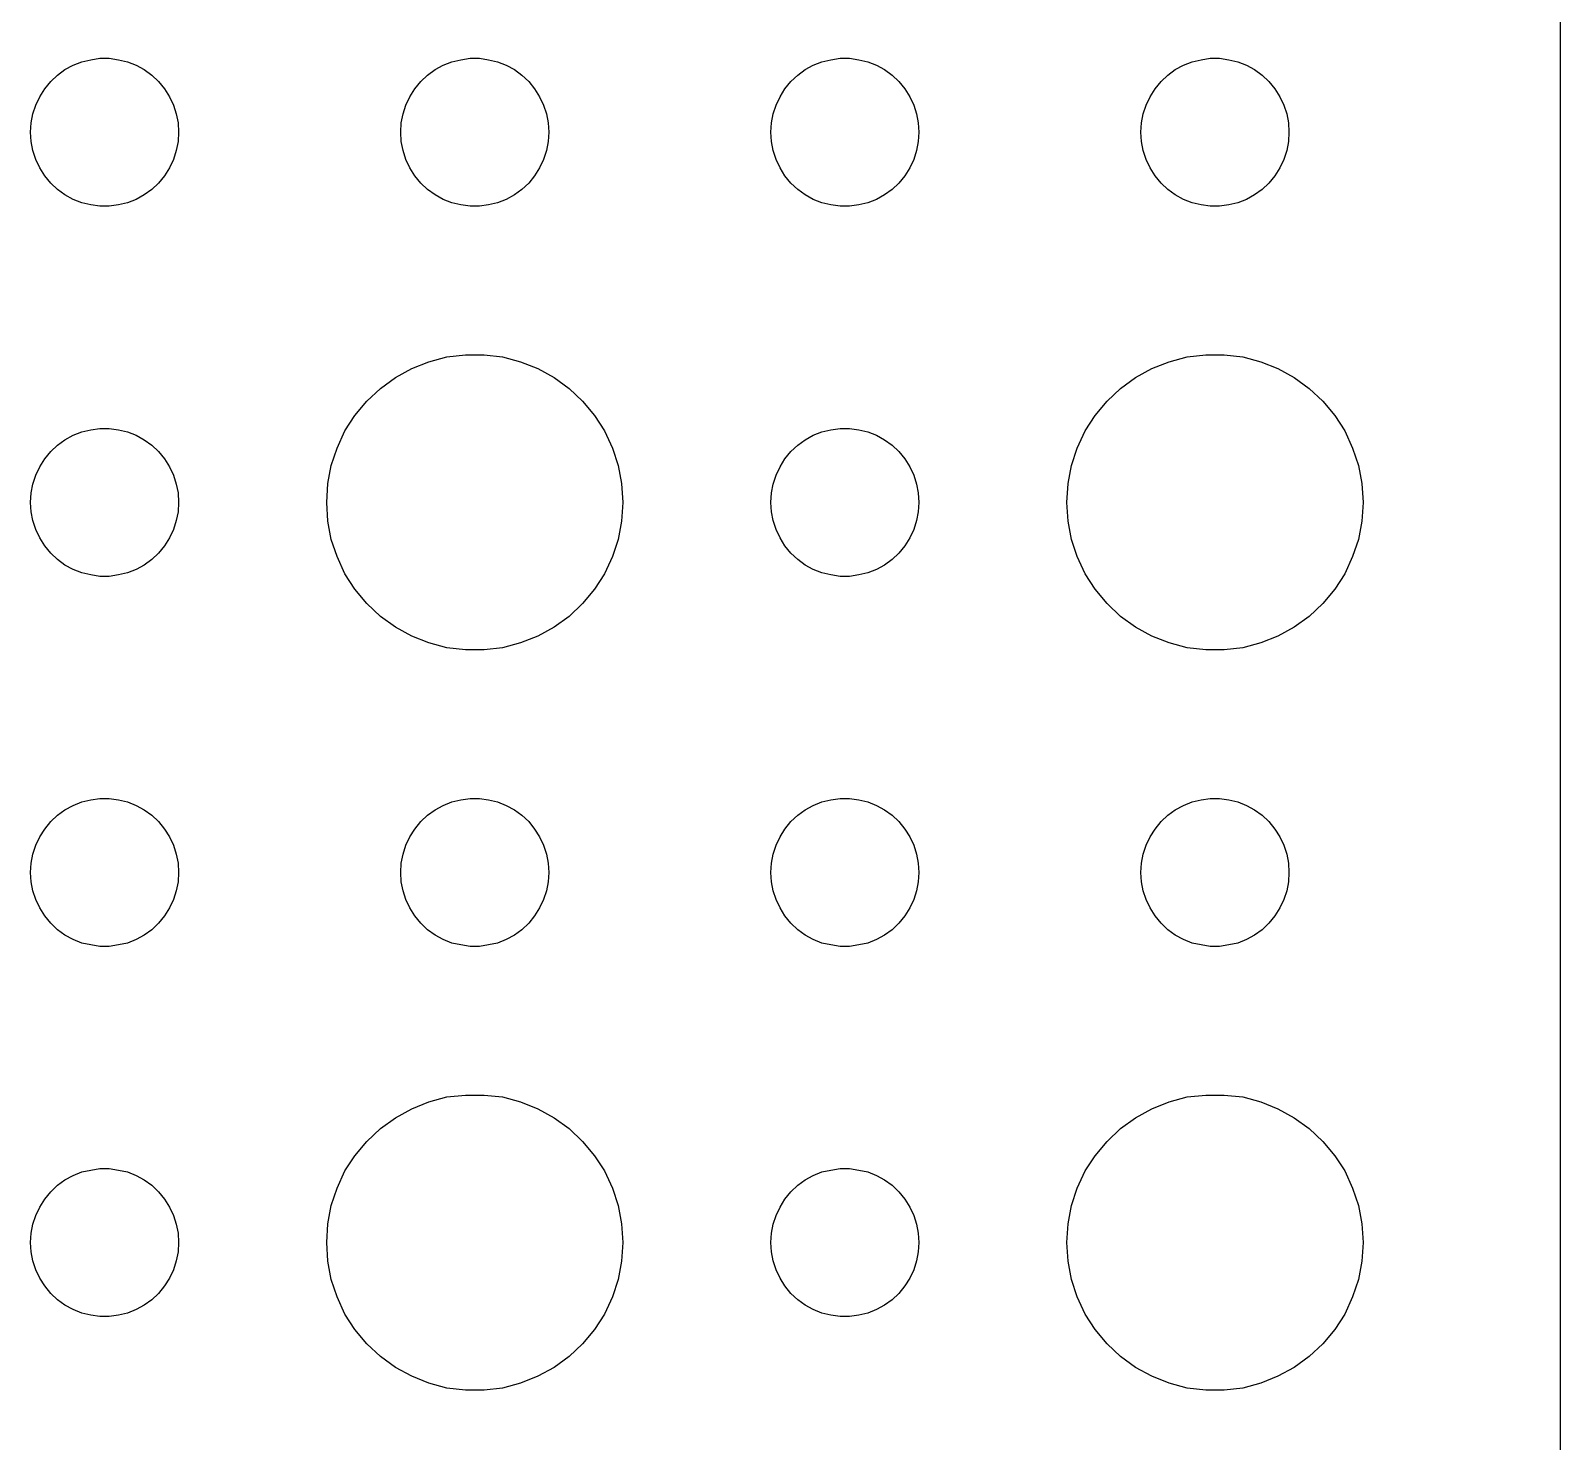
# Model space of a CAD drawing. Header units: metres. Extents: x -134 to 134, y 518 to 1078.
# Drawn here: x 103.5 to 134.5, y 1021.97 to 1050.56 of the extents above; entities that cross this region are included whole.
import ezdxf

# ---------------------------------------------------------------- set-up
doc = ezdxf.new("R2010")
doc.units = ezdxf.units.M

msp = doc.modelspace()

# ---------------------------------------------------------------- linework, layer by layer
for p, q in [((134.5, 979), (134.5, 1073)), ((104.536, 1049.93), (104.719, 1049.97)), ((104.719, 1049.97), (104.906, 1050)), ((104.906, 1050), (105.094, 1050)), ((105.094, 1050), (105.281, 1049.97)), ((105.281, 1049.97), (105.464, 1049.93)), ((112.036, 1049.93), (112.219, 1049.97)), ((112.219, 1049.97), (112.406, 1050)), ((112.406, 1050), (112.594, 1050)), ((112.594, 1050), (112.781, 1049.97)), ((112.781, 1049.97), (112.964, 1049.93)), ((119.536, 1049.93), (119.719, 1049.97)), ((119.719, 1049.97), (119.906, 1050)), ((119.906, 1050), (120.094, 1050)), ((120.094, 1050), (120.281, 1049.97)), ((120.281, 1049.97), (120.464, 1049.93)), ((127.036, 1049.93), (127.219, 1049.97)), ((127.219, 1049.97), (127.406, 1050)), ((127.406, 1050), (127.594, 1050)), ((127.594, 1050), (127.781, 1049.97)), ((127.781, 1049.97), (127.964, 1049.93)), ((103.907, 1049.53), (104.044, 1049.66)), ((104.044, 1049.66), (104.196, 1049.77)), ((104.196, 1049.77), (104.361, 1049.86)), ((104.361, 1049.86), (104.536, 1049.93)), ((105.464, 1049.93), (105.639, 1049.86)), ((105.639, 1049.86), (105.804, 1049.77)), ((105.804, 1049.77), (105.956, 1049.66)), ((105.956, 1049.66), (106.093, 1049.53)), ((111.407, 1049.53), (111.544, 1049.66)), ((111.544, 1049.66), (111.696, 1049.77)), ((111.696, 1049.77), (111.861, 1049.86)), ((111.861, 1049.86), (112.036, 1049.93)), ((112.964, 1049.93), (113.139, 1049.86)), ((113.139, 1049.86), (113.304, 1049.77)), ((113.304, 1049.77), (113.456, 1049.66)), ((113.456, 1049.66), (113.593, 1049.53)), ((118.907, 1049.53), (119.044, 1049.66)), ((119.044, 1049.66), (119.196, 1049.77)), ((119.196, 1049.77), (119.361, 1049.86)), ((119.361, 1049.86), (119.536, 1049.93)), ((120.464, 1049.93), (120.639, 1049.86)), ((120.639, 1049.86), (120.804, 1049.77)), ((120.804, 1049.77), (120.956, 1049.66)), ((120.956, 1049.66), (121.093, 1049.53)), ((126.407, 1049.53), (126.544, 1049.66)), ((126.544, 1049.66), (126.696, 1049.77)), ((126.696, 1049.77), (126.861, 1049.86)), ((126.861, 1049.86), (127.036, 1049.93)), ((127.964, 1049.93), (128.139, 1049.86)), ((128.139, 1049.86), (128.304, 1049.77)), ((128.304, 1049.77), (128.456, 1049.66)), ((128.456, 1049.66), (128.593, 1049.53)), ((103.686, 1049.22), (103.786, 1049.38)), ((103.786, 1049.38), (103.907, 1049.53)), ((106.093, 1049.53), (106.214, 1049.38)), ((106.214, 1049.38), (106.314, 1049.22)), ((111.186, 1049.22), (111.286, 1049.38)), ((111.286, 1049.38), (111.407, 1049.53)), ((113.593, 1049.53), (113.714, 1049.38)), ((113.714, 1049.38), (113.814, 1049.22)), ((118.686, 1049.22), (118.786, 1049.38)), ((118.786, 1049.38), (118.907, 1049.53)), ((121.093, 1049.53), (121.214, 1049.38)), ((121.214, 1049.38), (121.314, 1049.22)), ((126.186, 1049.22), (126.286, 1049.38)), ((126.286, 1049.38), (126.407, 1049.53)), ((128.593, 1049.53), (128.714, 1049.38)), ((128.714, 1049.38), (128.814, 1049.22)), ((103.547, 1048.87), (103.605, 1049.05)), ((103.605, 1049.05), (103.686, 1049.22)), ((106.314, 1049.22), (106.395, 1049.05)), ((106.395, 1049.05), (106.453, 1048.87)), ((111.047, 1048.87), (111.105, 1049.05)), ((111.105, 1049.05), (111.186, 1049.22)), ((113.814, 1049.22), (113.895, 1049.05)), ((113.895, 1049.05), (113.953, 1048.87)), ((118.547, 1048.87), (118.605, 1049.05)), ((118.605, 1049.05), (118.686, 1049.22)), ((121.314, 1049.22), (121.395, 1049.05)), ((121.395, 1049.05), (121.453, 1048.87)), ((126.047, 1048.87), (126.105, 1049.05)), ((126.105, 1049.05), (126.186, 1049.22)), ((128.814, 1049.22), (128.895, 1049.05)), ((128.895, 1049.05), (128.953, 1048.87)), ((103.512, 1048.69), (103.547, 1048.87)), ((106.453, 1048.87), (106.488, 1048.69)), ((111.012, 1048.69), (111.047, 1048.87)), ((113.953, 1048.87), (113.988, 1048.69)), ((118.512, 1048.69), (118.547, 1048.87)), ((121.453, 1048.87), (121.488, 1048.69)), ((126.012, 1048.69), (126.047, 1048.87)), ((128.953, 1048.87), (128.988, 1048.69)), ((103.5, 1048.5), (103.512, 1048.69)), ((103.512, 1048.31), (103.5, 1048.5)), ((106.488, 1048.69), (106.5, 1048.5)), ((106.5, 1048.5), (106.488, 1048.31)), ((111, 1048.5), (111.012, 1048.69)), ((111.012, 1048.31), (111, 1048.5)), ((113.988, 1048.69), (114, 1048.5)), ((114, 1048.5), (113.988, 1048.31)), ((118.5, 1048.5), (118.512, 1048.69)), ((118.512, 1048.31), (118.5, 1048.5)), ((121.488, 1048.69), (121.5, 1048.5)), ((121.5, 1048.5), (121.488, 1048.31)), ((126, 1048.5), (126.012, 1048.69)), ((126.012, 1048.31), (126, 1048.5)), ((128.988, 1048.69), (129, 1048.5)), ((129, 1048.5), (128.988, 1048.31)), ((103.547, 1048.13), (103.512, 1048.31)), ((103.605, 1047.95), (103.547, 1048.13)), ((106.453, 1048.13), (106.395, 1047.95)), ((106.488, 1048.31), (106.453, 1048.13)), ((111.047, 1048.13), (111.012, 1048.31)), ((111.105, 1047.95), (111.047, 1048.13)), ((113.953, 1048.13), (113.895, 1047.95)), ((113.988, 1048.31), (113.953, 1048.13)), ((118.547, 1048.13), (118.512, 1048.31)), ((118.605, 1047.95), (118.547, 1048.13)), ((121.453, 1048.13), (121.395, 1047.95)), ((121.488, 1048.31), (121.453, 1048.13)), ((126.047, 1048.13), (126.012, 1048.31)), ((126.105, 1047.95), (126.047, 1048.13)), ((128.953, 1048.13), (128.895, 1047.95)), ((128.988, 1048.31), (128.953, 1048.13)), ((103.686, 1047.78), (103.605, 1047.95)), ((106.395, 1047.95), (106.314, 1047.78)), ((111.186, 1047.78), (111.105, 1047.95)), ((113.895, 1047.95), (113.814, 1047.78)), ((118.686, 1047.78), (118.605, 1047.95)), ((121.395, 1047.95), (121.314, 1047.78)), ((126.186, 1047.78), (126.105, 1047.95)), ((128.895, 1047.95), (128.814, 1047.78)), ((103.786, 1047.62), (103.686, 1047.78)), ((103.907, 1047.47), (103.786, 1047.62)), ((106.214, 1047.62), (106.093, 1047.47)), ((106.314, 1047.78), (106.214, 1047.62)), ((111.286, 1047.62), (111.186, 1047.78)), ((111.407, 1047.47), (111.286, 1047.62)), ((113.714, 1047.62), (113.593, 1047.47)), ((113.814, 1047.78), (113.714, 1047.62)), ((118.786, 1047.62), (118.686, 1047.78)), ((118.907, 1047.47), (118.786, 1047.62)), ((121.214, 1047.62), (121.093, 1047.47)), ((121.314, 1047.78), (121.214, 1047.62)), ((126.286, 1047.62), (126.186, 1047.78)), ((126.407, 1047.47), (126.286, 1047.62)), ((128.714, 1047.62), (128.593, 1047.47)), ((128.814, 1047.78), (128.714, 1047.62)), ((104.044, 1047.34), (103.907, 1047.47)), ((104.196, 1047.23), (104.044, 1047.34)), ((104.361, 1047.14), (104.196, 1047.23)), ((105.804, 1047.23), (105.639, 1047.14)), ((105.956, 1047.34), (105.804, 1047.23)), ((106.093, 1047.47), (105.956, 1047.34)), ((111.544, 1047.34), (111.407, 1047.47)), ((111.696, 1047.23), (111.544, 1047.34)), ((111.861, 1047.14), (111.696, 1047.23)), ((113.304, 1047.23), (113.139, 1047.14)), ((113.456, 1047.34), (113.304, 1047.23)), ((113.593, 1047.47), (113.456, 1047.34)), ((119.044, 1047.34), (118.907, 1047.47)), ((119.196, 1047.23), (119.044, 1047.34)), ((119.361, 1047.14), (119.196, 1047.23)), ((120.804, 1047.23), (120.639, 1047.14)), ((120.956, 1047.34), (120.804, 1047.23)), ((121.093, 1047.47), (120.956, 1047.34)), ((126.544, 1047.34), (126.407, 1047.47)), ((126.696, 1047.23), (126.544, 1047.34)), ((126.861, 1047.14), (126.696, 1047.23)), ((128.304, 1047.23), (128.139, 1047.14)), ((128.456, 1047.34), (128.304, 1047.23)), ((128.593, 1047.47), (128.456, 1047.34)), ((104.536, 1047.07), (104.361, 1047.14)), ((104.719, 1047.03), (104.536, 1047.07)), ((104.906, 1047), (104.719, 1047.03)), ((105.094, 1047), (104.906, 1047)), ((105.281, 1047.03), (105.094, 1047)), ((105.464, 1047.07), (105.281, 1047.03)), ((105.639, 1047.14), (105.464, 1047.07)), ((112.036, 1047.07), (111.861, 1047.14)), ((112.219, 1047.03), (112.036, 1047.07)), ((112.406, 1047), (112.219, 1047.03)), ((112.594, 1047), (112.406, 1047)), ((112.781, 1047.03), (112.594, 1047)), ((112.964, 1047.07), (112.781, 1047.03)), ((113.139, 1047.14), (112.964, 1047.07)), ((119.536, 1047.07), (119.361, 1047.14)), ((119.719, 1047.03), (119.536, 1047.07)), ((119.906, 1047), (119.719, 1047.03)), ((120.094, 1047), (119.906, 1047)), ((120.281, 1047.03), (120.094, 1047)), ((120.464, 1047.07), (120.281, 1047.03)), ((120.639, 1047.14), (120.464, 1047.07)), ((127.036, 1047.07), (126.861, 1047.14)), ((127.219, 1047.03), (127.036, 1047.07)), ((127.406, 1047), (127.219, 1047.03)), ((127.594, 1047), (127.406, 1047)), ((127.781, 1047.03), (127.594, 1047)), ((127.964, 1047.07), (127.781, 1047.03)), ((128.139, 1047.14), (127.964, 1047.07)), ((111.223, 1043.71), (111.573, 1043.85)), ((111.573, 1043.85), (111.938, 1043.95)), ((111.938, 1043.95), (112.312, 1043.99)), ((112.312, 1043.99), (112.688, 1043.99)), ((112.688, 1043.99), (113.062, 1043.95)), ((113.062, 1043.95), (113.427, 1043.85)), ((113.427, 1043.85), (113.777, 1043.71)), ((126.223, 1043.71), (126.573, 1043.85)), ((126.573, 1043.85), (126.938, 1043.95)), ((126.938, 1043.95), (127.312, 1043.99)), ((127.312, 1043.99), (127.688, 1043.99)), ((127.688, 1043.99), (128.062, 1043.95)), ((128.062, 1043.95), (128.427, 1043.85)), ((128.427, 1043.85), (128.777, 1043.71)), ((110.588, 1043.31), (110.893, 1043.53)), ((110.893, 1043.53), (111.223, 1043.71)), ((113.777, 1043.71), (114.107, 1043.53)), ((114.107, 1043.53), (114.412, 1043.31)), ((125.588, 1043.31), (125.893, 1043.53)), ((125.893, 1043.53), (126.223, 1043.71)), ((128.777, 1043.71), (129.107, 1043.53)), ((129.107, 1043.53), (129.412, 1043.31)), ((110.313, 1043.05), (110.588, 1043.31)), ((114.412, 1043.31), (114.687, 1043.05)), ((125.313, 1043.05), (125.588, 1043.31)), ((129.412, 1043.31), (129.687, 1043.05)), ((110.073, 1042.76), (110.313, 1043.05)), ((114.687, 1043.05), (114.927, 1042.76)), ((125.073, 1042.76), (125.313, 1043.05)), ((129.687, 1043.05), (129.927, 1042.76)), ((109.871, 1042.45), (110.073, 1042.76)), ((114.927, 1042.76), (115.129, 1042.45)), ((124.871, 1042.45), (125.073, 1042.76)), ((129.927, 1042.76), (130.129, 1042.45)), ((104.044, 1042.16), (104.196, 1042.27)), ((104.196, 1042.27), (104.361, 1042.36)), ((104.361, 1042.36), (104.536, 1042.43)), ((104.536, 1042.43), (104.719, 1042.47)), ((104.719, 1042.47), (104.906, 1042.5)), ((104.906, 1042.5), (105.094, 1042.5)), ((105.094, 1042.5), (105.281, 1042.47)), ((105.281, 1042.47), (105.464, 1042.43)), ((105.464, 1042.43), (105.639, 1042.36)), ((105.639, 1042.36), (105.804, 1042.27)), ((105.804, 1042.27), (105.956, 1042.16)), ((109.711, 1042.1), (109.871, 1042.45)), ((115.129, 1042.45), (115.289, 1042.1)), ((119.044, 1042.16), (119.196, 1042.27)), ((119.196, 1042.27), (119.361, 1042.36)), ((119.361, 1042.36), (119.536, 1042.43)), ((119.536, 1042.43), (119.719, 1042.47)), ((119.719, 1042.47), (119.906, 1042.5)), ((119.906, 1042.5), (120.094, 1042.5)), ((120.094, 1042.5), (120.281, 1042.47)), ((120.281, 1042.47), (120.464, 1042.43)), ((120.464, 1042.43), (120.639, 1042.36)), ((120.639, 1042.36), (120.804, 1042.27)), ((120.804, 1042.27), (120.956, 1042.16)), ((124.711, 1042.1), (124.871, 1042.45)), ((130.129, 1042.45), (130.289, 1042.1)), ((103.786, 1041.88), (103.907, 1042.03)), ((103.907, 1042.03), (104.044, 1042.16)), ((105.956, 1042.16), (106.093, 1042.03)), ((106.093, 1042.03), (106.214, 1041.88)), ((109.594, 1041.75), (109.711, 1042.1)), ((115.289, 1042.1), (115.406, 1041.75)), ((118.786, 1041.88), (118.907, 1042.03)), ((118.907, 1042.03), (119.044, 1042.16)), ((120.956, 1042.16), (121.093, 1042.03)), ((121.093, 1042.03), (121.214, 1041.88)), ((124.594, 1041.75), (124.711, 1042.1)), ((130.289, 1042.1), (130.406, 1041.75)), ((103.605, 1041.55), (103.686, 1041.72)), ((103.686, 1041.72), (103.786, 1041.88)), ((106.214, 1041.88), (106.314, 1041.72)), ((106.314, 1041.72), (106.395, 1041.55)), ((109.524, 1041.38), (109.594, 1041.75)), ((115.406, 1041.75), (115.476, 1041.38)), ((118.605, 1041.55), (118.686, 1041.72)), ((118.686, 1041.72), (118.786, 1041.88)), ((121.214, 1041.88), (121.314, 1041.72)), ((121.314, 1041.72), (121.395, 1041.55)), ((124.524, 1041.38), (124.594, 1041.75)), ((130.406, 1041.75), (130.476, 1041.38)), ((103.512, 1041.19), (103.547, 1041.37)), ((103.547, 1041.37), (103.605, 1041.55)), ((106.395, 1041.55), (106.453, 1041.37)), ((106.453, 1041.37), (106.488, 1041.19)), ((109.5, 1041), (109.524, 1041.38)), ((115.476, 1041.38), (115.5, 1041)), ((118.512, 1041.19), (118.547, 1041.37)), ((118.547, 1041.37), (118.605, 1041.55)), ((121.395, 1041.55), (121.453, 1041.37)), ((121.453, 1041.37), (121.488, 1041.19)), ((124.5, 1041), (124.524, 1041.38)), ((130.476, 1041.38), (130.5, 1041)), ((103.5, 1041), (103.512, 1041.19)), ((103.512, 1040.81), (103.5, 1041)), ((106.488, 1041.19), (106.5, 1041)), ((106.5, 1041), (106.488, 1040.81)), ((109.524, 1040.62), (109.5, 1041)), ((115.5, 1041), (115.476, 1040.62)), ((118.5, 1041), (118.512, 1041.19)), ((118.512, 1040.81), (118.5, 1041)), ((121.488, 1041.19), (121.5, 1041)), ((121.5, 1041), (121.488, 1040.81)), ((124.524, 1040.62), (124.5, 1041)), ((130.5, 1041), (130.476, 1040.62)), ((103.547, 1040.63), (103.512, 1040.81)), ((106.488, 1040.81), (106.453, 1040.63)), ((118.547, 1040.63), (118.512, 1040.81)), ((121.488, 1040.81), (121.453, 1040.63)), ((103.605, 1040.45), (103.547, 1040.63)), ((103.686, 1040.28), (103.605, 1040.45)), ((106.395, 1040.45), (106.314, 1040.28)), ((106.453, 1040.63), (106.395, 1040.45)), ((109.594, 1040.25), (109.524, 1040.62)), ((115.476, 1040.62), (115.406, 1040.25)), ((118.605, 1040.45), (118.547, 1040.63)), ((118.686, 1040.28), (118.605, 1040.45)), ((121.395, 1040.45), (121.314, 1040.28)), ((121.453, 1040.63), (121.395, 1040.45)), ((124.594, 1040.25), (124.524, 1040.62)), ((130.476, 1040.62), (130.406, 1040.25)), ((103.786, 1040.12), (103.686, 1040.28)), ((103.907, 1039.97), (103.786, 1040.12)), ((106.214, 1040.12), (106.093, 1039.97)), ((106.314, 1040.28), (106.214, 1040.12)), ((109.711, 1039.9), (109.594, 1040.25)), ((115.406, 1040.25), (115.289, 1039.9)), ((118.786, 1040.12), (118.686, 1040.28)), ((118.907, 1039.97), (118.786, 1040.12)), ((121.214, 1040.12), (121.093, 1039.97)), ((121.314, 1040.28), (121.214, 1040.12)), ((124.711, 1039.9), (124.594, 1040.25)), ((130.406, 1040.25), (130.289, 1039.9)), ((104.044, 1039.84), (103.907, 1039.97)), ((104.196, 1039.73), (104.044, 1039.84)), ((105.956, 1039.84), (105.804, 1039.73)), ((106.093, 1039.97), (105.956, 1039.84)), ((109.871, 1039.55), (109.711, 1039.9)), ((115.289, 1039.9), (115.129, 1039.55)), ((119.044, 1039.84), (118.907, 1039.97)), ((119.196, 1039.73), (119.044, 1039.84)), ((120.956, 1039.84), (120.804, 1039.73)), ((121.093, 1039.97), (120.956, 1039.84)), ((124.871, 1039.55), (124.711, 1039.9)), ((130.289, 1039.9), (130.129, 1039.55)), ((104.361, 1039.64), (104.196, 1039.73)), ((104.536, 1039.57), (104.361, 1039.64)), ((104.719, 1039.53), (104.536, 1039.57)), ((104.906, 1039.5), (104.719, 1039.53)), ((105.094, 1039.5), (104.906, 1039.5)), ((105.281, 1039.53), (105.094, 1039.5)), ((105.464, 1039.57), (105.281, 1039.53)), ((105.639, 1039.64), (105.464, 1039.57)), ((105.804, 1039.73), (105.639, 1039.64)), ((110.073, 1039.24), (109.871, 1039.55)), ((115.129, 1039.55), (114.927, 1039.24)), ((119.361, 1039.64), (119.196, 1039.73)), ((119.536, 1039.57), (119.361, 1039.64)), ((119.719, 1039.53), (119.536, 1039.57)), ((119.906, 1039.5), (119.719, 1039.53)), ((120.094, 1039.5), (119.906, 1039.5)), ((120.281, 1039.53), (120.094, 1039.5)), ((120.464, 1039.57), (120.281, 1039.53)), ((120.639, 1039.64), (120.464, 1039.57)), ((120.804, 1039.73), (120.639, 1039.64)), ((125.073, 1039.24), (124.871, 1039.55)), ((130.129, 1039.55), (129.927, 1039.24)), ((110.313, 1038.95), (110.073, 1039.24)), ((114.927, 1039.24), (114.687, 1038.95)), ((125.313, 1038.95), (125.073, 1039.24)), ((129.927, 1039.24), (129.687, 1038.95)), ((110.588, 1038.69), (110.313, 1038.95)), ((114.687, 1038.95), (114.412, 1038.69)), ((125.588, 1038.69), (125.313, 1038.95)), ((129.687, 1038.95), (129.412, 1038.69)), ((110.893, 1038.47), (110.588, 1038.69)), ((114.412, 1038.69), (114.107, 1038.47)), ((125.893, 1038.47), (125.588, 1038.69)), ((129.412, 1038.69), (129.107, 1038.47)), ((111.223, 1038.29), (110.893, 1038.47)), ((111.573, 1038.15), (111.223, 1038.29)), ((113.777, 1038.29), (113.427, 1038.15)), ((114.107, 1038.47), (113.777, 1038.29)), ((126.223, 1038.29), (125.893, 1038.47)), ((126.573, 1038.15), (126.223, 1038.29)), ((128.777, 1038.29), (128.427, 1038.15)), ((129.107, 1038.47), (128.777, 1038.29)), ((111.938, 1038.05), (111.573, 1038.15)), ((112.312, 1038.01), (111.938, 1038.05)), ((112.688, 1038.01), (112.312, 1038.01)), ((113.062, 1038.05), (112.688, 1038.01)), ((113.427, 1038.15), (113.062, 1038.05)), ((126.938, 1038.05), (126.573, 1038.15)), ((127.312, 1038.01), (126.938, 1038.05)), ((127.688, 1038.01), (127.312, 1038.01)), ((128.062, 1038.05), (127.688, 1038.01)), ((128.427, 1038.15), (128.062, 1038.05)), ((104.196, 1034.77), (104.361, 1034.86)), ((104.361, 1034.86), (104.536, 1034.93)), ((104.536, 1034.93), (104.719, 1034.97)), ((104.719, 1034.97), (104.906, 1035)), ((104.906, 1035), (105.094, 1035)), ((105.094, 1035), (105.281, 1034.97)), ((105.281, 1034.97), (105.464, 1034.93)), ((105.464, 1034.93), (105.639, 1034.86)), ((105.639, 1034.86), (105.804, 1034.77)), ((111.696, 1034.77), (111.861, 1034.86)), ((111.861, 1034.86), (112.036, 1034.93)), ((112.036, 1034.93), (112.219, 1034.97)), ((112.219, 1034.97), (112.406, 1035)), ((112.406, 1035), (112.594, 1035)), ((112.594, 1035), (112.781, 1034.97)), ((112.781, 1034.97), (112.964, 1034.93)), ((112.964, 1034.93), (113.139, 1034.86)), ((113.139, 1034.86), (113.304, 1034.77)), ((119.196, 1034.77), (119.361, 1034.86)), ((119.361, 1034.86), (119.536, 1034.93)), ((119.536, 1034.93), (119.719, 1034.97)), ((119.719, 1034.97), (119.906, 1035)), ((119.906, 1035), (120.094, 1035)), ((120.094, 1035), (120.281, 1034.97)), ((120.281, 1034.97), (120.464, 1034.93)), ((120.464, 1034.93), (120.639, 1034.86)), ((120.639, 1034.86), (120.804, 1034.77)), ((126.696, 1034.77), (126.861, 1034.86)), ((126.861, 1034.86), (127.036, 1034.93)), ((127.036, 1034.93), (127.219, 1034.97)), ((127.219, 1034.97), (127.406, 1035)), ((127.406, 1035), (127.594, 1035)), ((127.594, 1035), (127.781, 1034.97)), ((127.781, 1034.97), (127.964, 1034.93)), ((127.964, 1034.93), (128.139, 1034.86)), ((128.139, 1034.86), (128.304, 1034.77)), ((103.786, 1034.38), (103.907, 1034.53)), ((103.907, 1034.53), (104.044, 1034.66)), ((104.044, 1034.66), (104.196, 1034.77)), ((105.804, 1034.77), (105.956, 1034.66)), ((105.956, 1034.66), (106.093, 1034.53)), ((106.093, 1034.53), (106.214, 1034.38)), ((111.286, 1034.38), (111.407, 1034.53)), ((111.407, 1034.53), (111.544, 1034.66)), ((111.544, 1034.66), (111.696, 1034.77)), ((113.304, 1034.77), (113.456, 1034.66)), ((113.456, 1034.66), (113.593, 1034.53)), ((113.593, 1034.53), (113.714, 1034.38)), ((118.786, 1034.38), (118.907, 1034.53)), ((118.907, 1034.53), (119.044, 1034.66)), ((119.044, 1034.66), (119.196, 1034.77)), ((120.804, 1034.77), (120.956, 1034.66)), ((120.956, 1034.66), (121.093, 1034.53)), ((121.093, 1034.53), (121.214, 1034.38)), ((126.286, 1034.38), (126.407, 1034.53)), ((126.407, 1034.53), (126.544, 1034.66)), ((126.544, 1034.66), (126.696, 1034.77)), ((128.304, 1034.77), (128.456, 1034.66)), ((128.456, 1034.66), (128.593, 1034.53)), ((128.593, 1034.53), (128.714, 1034.38)), ((103.605, 1034.05), (103.686, 1034.22)), ((103.686, 1034.22), (103.786, 1034.38)), ((106.214, 1034.38), (106.314, 1034.22)), ((106.314, 1034.22), (106.395, 1034.05)), ((111.105, 1034.05), (111.186, 1034.22)), ((111.186, 1034.22), (111.286, 1034.38)), ((113.714, 1034.38), (113.814, 1034.22)), ((113.814, 1034.22), (113.895, 1034.05)), ((118.605, 1034.05), (118.686, 1034.22)), ((118.686, 1034.22), (118.786, 1034.38)), ((121.214, 1034.38), (121.314, 1034.22)), ((121.314, 1034.22), (121.395, 1034.05)), ((126.105, 1034.05), (126.186, 1034.22)), ((126.186, 1034.22), (126.286, 1034.38)), ((128.714, 1034.38), (128.814, 1034.22)), ((128.814, 1034.22), (128.895, 1034.05)), ((103.512, 1033.69), (103.547, 1033.87)), ((103.547, 1033.87), (103.605, 1034.05)), ((106.395, 1034.05), (106.453, 1033.87)), ((106.453, 1033.87), (106.488, 1033.69)), ((111.012, 1033.69), (111.047, 1033.87)), ((111.047, 1033.87), (111.105, 1034.05)), ((113.895, 1034.05), (113.953, 1033.87)), ((113.953, 1033.87), (113.988, 1033.69)), ((118.512, 1033.69), (118.547, 1033.87)), ((118.547, 1033.87), (118.605, 1034.05)), ((121.395, 1034.05), (121.453, 1033.87)), ((121.453, 1033.87), (121.488, 1033.69)), ((126.012, 1033.69), (126.047, 1033.87)), ((126.047, 1033.87), (126.105, 1034.05)), ((128.895, 1034.05), (128.953, 1033.87)), ((128.953, 1033.87), (128.988, 1033.69)), ((103.5, 1033.5), (103.512, 1033.69)), ((106.488, 1033.69), (106.5, 1033.5)), ((111, 1033.5), (111.012, 1033.69)), ((113.988, 1033.69), (114, 1033.5)), ((118.5, 1033.5), (118.512, 1033.69)), ((121.488, 1033.69), (121.5, 1033.5)), ((126, 1033.5), (126.012, 1033.69)), ((128.988, 1033.69), (129, 1033.5)), ((103.512, 1033.31), (103.5, 1033.5)), ((103.547, 1033.13), (103.512, 1033.31)), ((106.488, 1033.31), (106.453, 1033.13)), ((106.5, 1033.5), (106.488, 1033.31)), ((111.012, 1033.31), (111, 1033.5)), ((111.047, 1033.13), (111.012, 1033.31)), ((113.988, 1033.31), (113.953, 1033.13)), ((114, 1033.5), (113.988, 1033.31)), ((118.512, 1033.31), (118.5, 1033.5)), ((118.547, 1033.13), (118.512, 1033.31)), ((121.488, 1033.31), (121.453, 1033.13)), ((121.5, 1033.5), (121.488, 1033.31)), ((126.012, 1033.31), (126, 1033.5)), ((126.047, 1033.13), (126.012, 1033.31)), ((128.988, 1033.31), (128.953, 1033.13)), ((129, 1033.5), (128.988, 1033.31)), ((103.605, 1032.95), (103.547, 1033.13)), ((103.686, 1032.78), (103.605, 1032.95)), ((106.395, 1032.95), (106.314, 1032.78)), ((106.453, 1033.13), (106.395, 1032.95)), ((111.105, 1032.95), (111.047, 1033.13)), ((111.186, 1032.78), (111.105, 1032.95)), ((113.895, 1032.95), (113.814, 1032.78)), ((113.953, 1033.13), (113.895, 1032.95)), ((118.605, 1032.95), (118.547, 1033.13)), ((118.686, 1032.78), (118.605, 1032.95)), ((121.395, 1032.95), (121.314, 1032.78)), ((121.453, 1033.13), (121.395, 1032.95)), ((126.105, 1032.95), (126.047, 1033.13)), ((126.186, 1032.78), (126.105, 1032.95)), ((128.895, 1032.95), (128.814, 1032.78)), ((128.953, 1033.13), (128.895, 1032.95)), ((103.786, 1032.62), (103.686, 1032.78)), ((103.907, 1032.47), (103.786, 1032.62)), ((106.214, 1032.62), (106.093, 1032.47)), ((106.314, 1032.78), (106.214, 1032.62)), ((111.286, 1032.62), (111.186, 1032.78)), ((111.407, 1032.47), (111.286, 1032.62)), ((113.714, 1032.62), (113.593, 1032.47)), ((113.814, 1032.78), (113.714, 1032.62)), ((118.786, 1032.62), (118.686, 1032.78)), ((118.907, 1032.47), (118.786, 1032.62)), ((121.214, 1032.62), (121.093, 1032.47)), ((121.314, 1032.78), (121.214, 1032.62)), ((126.286, 1032.62), (126.186, 1032.78)), ((126.407, 1032.47), (126.286, 1032.62)), ((128.714, 1032.62), (128.593, 1032.47)), ((128.814, 1032.78), (128.714, 1032.62)), ((104.044, 1032.34), (103.907, 1032.47)), ((104.196, 1032.23), (104.044, 1032.34)), ((105.956, 1032.34), (105.804, 1032.23)), ((106.093, 1032.47), (105.956, 1032.34)), ((111.544, 1032.34), (111.407, 1032.47)), ((111.696, 1032.23), (111.544, 1032.34)), ((113.456, 1032.34), (113.304, 1032.23)), ((113.593, 1032.47), (113.456, 1032.34)), ((119.044, 1032.34), (118.907, 1032.47)), ((119.196, 1032.23), (119.044, 1032.34)), ((120.956, 1032.34), (120.804, 1032.23)), ((121.093, 1032.47), (120.956, 1032.34)), ((126.544, 1032.34), (126.407, 1032.47)), ((126.696, 1032.23), (126.544, 1032.34)), ((128.456, 1032.34), (128.304, 1032.23)), ((128.593, 1032.47), (128.456, 1032.34)), ((104.361, 1032.14), (104.196, 1032.23)), ((104.536, 1032.07), (104.361, 1032.14)), ((104.719, 1032.03), (104.536, 1032.07)), ((104.906, 1032), (104.719, 1032.03)), ((105.094, 1032), (104.906, 1032)), ((105.281, 1032.03), (105.094, 1032)), ((105.464, 1032.07), (105.281, 1032.03)), ((105.639, 1032.14), (105.464, 1032.07)), ((105.804, 1032.23), (105.639, 1032.14)), ((111.861, 1032.14), (111.696, 1032.23)), ((112.036, 1032.07), (111.861, 1032.14)), ((112.219, 1032.03), (112.036, 1032.07)), ((112.406, 1032), (112.219, 1032.03)), ((112.594, 1032), (112.406, 1032)), ((112.781, 1032.03), (112.594, 1032)), ((112.964, 1032.07), (112.781, 1032.03)), ((113.139, 1032.14), (112.964, 1032.07)), ((113.304, 1032.23), (113.139, 1032.14)), ((119.361, 1032.14), (119.196, 1032.23)), ((119.536, 1032.07), (119.361, 1032.14)), ((119.719, 1032.03), (119.536, 1032.07)), ((119.906, 1032), (119.719, 1032.03)), ((120.094, 1032), (119.906, 1032)), ((120.281, 1032.03), (120.094, 1032)), ((120.464, 1032.07), (120.281, 1032.03)), ((120.639, 1032.14), (120.464, 1032.07)), ((120.804, 1032.23), (120.639, 1032.14)), ((126.861, 1032.14), (126.696, 1032.23)), ((127.036, 1032.07), (126.861, 1032.14)), ((127.219, 1032.03), (127.036, 1032.07)), ((127.406, 1032), (127.219, 1032.03)), ((127.594, 1032), (127.406, 1032)), ((127.781, 1032.03), (127.594, 1032)), ((127.964, 1032.07), (127.781, 1032.03)), ((128.139, 1032.14), (127.964, 1032.07)), ((128.304, 1032.23), (128.139, 1032.14)), ((111.573, 1028.85), (111.938, 1028.95)), ((111.938, 1028.95), (112.312, 1028.99)), ((112.312, 1028.99), (112.688, 1028.99)), ((112.688, 1028.99), (113.062, 1028.95)), ((113.062, 1028.95), (113.427, 1028.85)), ((126.573, 1028.85), (126.938, 1028.95)), ((126.938, 1028.95), (127.312, 1028.99)), ((127.312, 1028.99), (127.688, 1028.99)), ((127.688, 1028.99), (128.062, 1028.95)), ((128.062, 1028.95), (128.427, 1028.85)), ((110.893, 1028.53), (111.223, 1028.71)), ((111.223, 1028.71), (111.573, 1028.85)), ((113.427, 1028.85), (113.777, 1028.71)), ((113.777, 1028.71), (114.107, 1028.53)), ((125.893, 1028.53), (126.223, 1028.71)), ((126.223, 1028.71), (126.573, 1028.85)), ((128.427, 1028.85), (128.777, 1028.71)), ((128.777, 1028.71), (129.107, 1028.53)), ((110.313, 1028.05), (110.588, 1028.31)), ((110.588, 1028.31), (110.893, 1028.53)), ((114.107, 1028.53), (114.412, 1028.31)), ((114.412, 1028.31), (114.687, 1028.05)), ((125.313, 1028.05), (125.588, 1028.31)), ((125.588, 1028.31), (125.893, 1028.53)), ((129.107, 1028.53), (129.412, 1028.31)), ((129.412, 1028.31), (129.687, 1028.05)), ((110.073, 1027.76), (110.313, 1028.05)), ((114.687, 1028.05), (114.927, 1027.76)), ((125.073, 1027.76), (125.313, 1028.05)), ((129.687, 1028.05), (129.927, 1027.76)), ((109.871, 1027.45), (110.073, 1027.76)), ((114.927, 1027.76), (115.129, 1027.45)), ((124.871, 1027.45), (125.073, 1027.76)), ((129.927, 1027.76), (130.129, 1027.45)), ((104.196, 1027.27), (104.361, 1027.36)), ((104.361, 1027.36), (104.536, 1027.43)), ((104.536, 1027.43), (104.719, 1027.47)), ((104.719, 1027.47), (104.906, 1027.5)), ((104.906, 1027.5), (105.094, 1027.5)), ((105.094, 1027.5), (105.281, 1027.47)), ((105.281, 1027.47), (105.464, 1027.43)), ((105.464, 1027.43), (105.639, 1027.36)), ((105.639, 1027.36), (105.804, 1027.27)), ((109.711, 1027.1), (109.871, 1027.45)), ((115.129, 1027.45), (115.289, 1027.1)), ((119.196, 1027.27), (119.361, 1027.36)), ((119.361, 1027.36), (119.536, 1027.43)), ((119.536, 1027.43), (119.719, 1027.47)), ((119.719, 1027.47), (119.906, 1027.5)), ((119.906, 1027.5), (120.094, 1027.5)), ((120.094, 1027.5), (120.281, 1027.47)), ((120.281, 1027.47), (120.464, 1027.43)), ((120.464, 1027.43), (120.639, 1027.36)), ((120.639, 1027.36), (120.804, 1027.27)), ((124.711, 1027.1), (124.871, 1027.45)), ((130.129, 1027.45), (130.289, 1027.1)), ((103.786, 1026.88), (103.907, 1027.03)), ((103.907, 1027.03), (104.044, 1027.16)), ((104.044, 1027.16), (104.196, 1027.27)), ((105.804, 1027.27), (105.956, 1027.16)), ((105.956, 1027.16), (106.093, 1027.03)), ((106.093, 1027.03), (106.214, 1026.88)), ((109.594, 1026.75), (109.711, 1027.1)), ((115.289, 1027.1), (115.406, 1026.75)), ((118.786, 1026.88), (118.907, 1027.03)), ((118.907, 1027.03), (119.044, 1027.16)), ((119.044, 1027.16), (119.196, 1027.27)), ((120.804, 1027.27), (120.956, 1027.16)), ((120.956, 1027.16), (121.093, 1027.03)), ((121.093, 1027.03), (121.214, 1026.88)), ((124.594, 1026.75), (124.711, 1027.1)), ((130.289, 1027.1), (130.406, 1026.75)), ((103.605, 1026.55), (103.686, 1026.72)), ((103.686, 1026.72), (103.786, 1026.88)), ((106.214, 1026.88), (106.314, 1026.72)), ((106.314, 1026.72), (106.395, 1026.55)), ((109.524, 1026.38), (109.594, 1026.75)), ((115.406, 1026.75), (115.476, 1026.38)), ((118.605, 1026.55), (118.686, 1026.72)), ((118.686, 1026.72), (118.786, 1026.88)), ((121.214, 1026.88), (121.314, 1026.72)), ((121.314, 1026.72), (121.395, 1026.55)), ((124.524, 1026.38), (124.594, 1026.75)), ((130.406, 1026.75), (130.476, 1026.38)), ((103.547, 1026.37), (103.605, 1026.55)), ((106.395, 1026.55), (106.453, 1026.37)), ((118.547, 1026.37), (118.605, 1026.55)), ((121.395, 1026.55), (121.453, 1026.37)), ((103.5, 1026), (103.512, 1026.19)), ((103.512, 1026.19), (103.547, 1026.37)), ((106.453, 1026.37), (106.488, 1026.19)), ((106.488, 1026.19), (106.5, 1026)), ((109.5, 1026), (109.524, 1026.38)), ((115.476, 1026.38), (115.5, 1026)), ((118.5, 1026), (118.512, 1026.19)), ((118.512, 1026.19), (118.547, 1026.37)), ((121.453, 1026.37), (121.488, 1026.19)), ((121.488, 1026.19), (121.5, 1026)), ((124.5, 1026), (124.524, 1026.38)), ((130.476, 1026.38), (130.5, 1026)), ((103.512, 1025.81), (103.5, 1026)), ((103.547, 1025.63), (103.512, 1025.81)), ((106.488, 1025.81), (106.453, 1025.63)), ((106.5, 1026), (106.488, 1025.81)), ((109.524, 1025.62), (109.5, 1026)), ((115.5, 1026), (115.476, 1025.62)), ((118.512, 1025.81), (118.5, 1026)), ((118.547, 1025.63), (118.512, 1025.81)), ((121.488, 1025.81), (121.453, 1025.63)), ((121.5, 1026), (121.488, 1025.81)), ((124.524, 1025.62), (124.5, 1026)), ((130.5, 1026), (130.476, 1025.62)), ((103.605, 1025.45), (103.547, 1025.63)), ((106.453, 1025.63), (106.395, 1025.45)), ((109.594, 1025.25), (109.524, 1025.62)), ((115.476, 1025.62), (115.406, 1025.25)), ((118.605, 1025.45), (118.547, 1025.63)), ((121.453, 1025.63), (121.395, 1025.45)), ((124.594, 1025.25), (124.524, 1025.62)), ((130.476, 1025.62), (130.406, 1025.25)), ((103.686, 1025.28), (103.605, 1025.45)), ((103.786, 1025.12), (103.686, 1025.28)), ((106.314, 1025.28), (106.214, 1025.12)), ((106.395, 1025.45), (106.314, 1025.28)), ((109.711, 1024.9), (109.594, 1025.25)), ((115.406, 1025.25), (115.289, 1024.9)), ((118.686, 1025.28), (118.605, 1025.45)), ((118.786, 1025.12), (118.686, 1025.28)), ((121.314, 1025.28), (121.214, 1025.12)), ((121.395, 1025.45), (121.314, 1025.28)), ((124.711, 1024.9), (124.594, 1025.25)), ((130.406, 1025.25), (130.289, 1024.9)), ((103.907, 1024.97), (103.786, 1025.12)), ((104.044, 1024.84), (103.907, 1024.97)), ((106.093, 1024.97), (105.956, 1024.84)), ((106.214, 1025.12), (106.093, 1024.97)), ((109.871, 1024.55), (109.711, 1024.9)), ((115.289, 1024.9), (115.129, 1024.55)), ((118.907, 1024.97), (118.786, 1025.12)), ((119.044, 1024.84), (118.907, 1024.97)), ((121.093, 1024.97), (120.956, 1024.84)), ((121.214, 1025.12), (121.093, 1024.97)), ((124.871, 1024.55), (124.711, 1024.9)), ((130.289, 1024.9), (130.129, 1024.55)), ((104.196, 1024.73), (104.044, 1024.84)), ((104.361, 1024.64), (104.196, 1024.73)), ((104.536, 1024.57), (104.361, 1024.64)), ((104.719, 1024.53), (104.536, 1024.57)), ((105.464, 1024.57), (105.281, 1024.53)), ((105.639, 1024.64), (105.464, 1024.57)), ((105.804, 1024.73), (105.639, 1024.64)), ((105.956, 1024.84), (105.804, 1024.73)), ((110.073, 1024.24), (109.871, 1024.55)), ((115.129, 1024.55), (114.927, 1024.24)), ((119.196, 1024.73), (119.044, 1024.84)), ((119.361, 1024.64), (119.196, 1024.73)), ((119.536, 1024.57), (119.361, 1024.64)), ((119.719, 1024.53), (119.536, 1024.57)), ((120.464, 1024.57), (120.281, 1024.53)), ((120.639, 1024.64), (120.464, 1024.57)), ((120.804, 1024.73), (120.639, 1024.64)), ((120.956, 1024.84), (120.804, 1024.73)), ((125.073, 1024.24), (124.871, 1024.55)), ((130.129, 1024.55), (129.927, 1024.24)), ((104.906, 1024.5), (104.719, 1024.53)), ((105.094, 1024.5), (104.906, 1024.5)), ((105.281, 1024.53), (105.094, 1024.5)), ((110.313, 1023.95), (110.073, 1024.24)), ((114.927, 1024.24), (114.687, 1023.95)), ((119.906, 1024.5), (119.719, 1024.53)), ((120.094, 1024.5), (119.906, 1024.5)), ((120.281, 1024.53), (120.094, 1024.5)), ((125.313, 1023.95), (125.073, 1024.24)), ((129.927, 1024.24), (129.687, 1023.95)), ((110.588, 1023.69), (110.313, 1023.95)), ((114.687, 1023.95), (114.412, 1023.69)), ((125.588, 1023.69), (125.313, 1023.95)), ((129.687, 1023.95), (129.412, 1023.69)), ((110.893, 1023.47), (110.588, 1023.69)), ((114.412, 1023.69), (114.107, 1023.47)), ((125.893, 1023.47), (125.588, 1023.69)), ((129.412, 1023.69), (129.107, 1023.47)), ((111.223, 1023.29), (110.893, 1023.47)), ((114.107, 1023.47), (113.777, 1023.29)), ((126.223, 1023.29), (125.893, 1023.47)), ((129.107, 1023.47), (128.777, 1023.29)), ((111.573, 1023.15), (111.223, 1023.29)), ((111.938, 1023.05), (111.573, 1023.15)), ((112.312, 1023.01), (111.938, 1023.05)), ((112.688, 1023.01), (112.312, 1023.01)), ((113.062, 1023.05), (112.688, 1023.01)), ((113.427, 1023.15), (113.062, 1023.05)), ((113.777, 1023.29), (113.427, 1023.15)), ((126.573, 1023.15), (126.223, 1023.29)), ((126.938, 1023.05), (126.573, 1023.15)), ((127.312, 1023.01), (126.938, 1023.05)), ((127.688, 1023.01), (127.312, 1023.01)), ((128.062, 1023.05), (127.688, 1023.01)), ((128.427, 1023.15), (128.062, 1023.05)), ((128.777, 1023.29), (128.427, 1023.15))]:
    msp.add_line(p, q)

doc.saveas('drawing.dxf')
